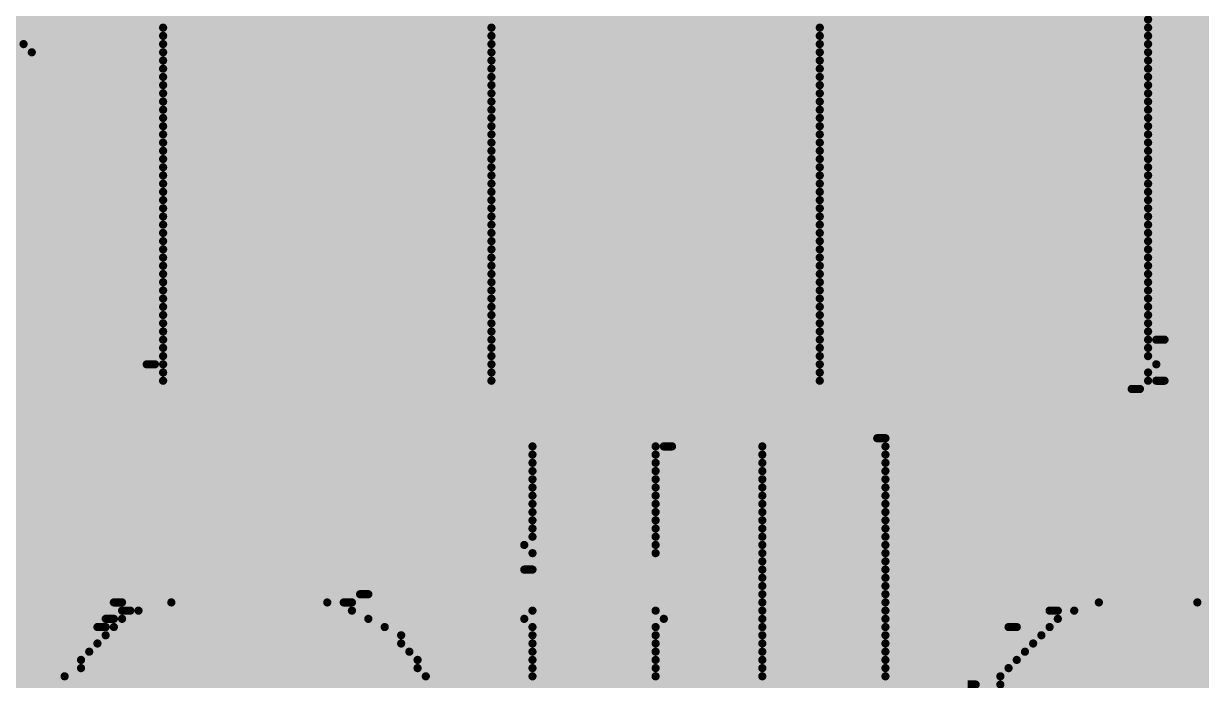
# Model space of a CAD drawing. Header units: inches. Extents: x 0 to 446, y -21 to 70.
# Drawn here: x 13.749 to 17.394, y 50.58 to 52.612 of the extents above; entities that cross this region are included whole.
import ezdxf

# ---------------------------------------------------------------- set-up
doc = ezdxf.new("R2010")
doc.units = ezdxf.units.IN
doc.layers.add('Bottom Overlay', color=54, linetype='Continuous')
doc.layers.add('Top Layer', color=1, linetype='Continuous')

msp = doc.modelspace()

# ---------------------------------------------------------------- hatches: boundary and pattern name
at = {"layer": 'Top Layer'}
msp.add_hatch(color=1, dxfattribs=at).paths.add_polyline_path([(11.8999, 10.6627), (20.7353, 10.6627), (20.7353, 56.4031), (11.8999, 56.4031)])

# ---------------------------------------------------------------- linework, layer by layer
at = {"layer": 'Bottom Overlay'}
for points in [[(14.1808, 52.6249, 0.0254, 0.0254, 0), (15.1968, 52.6249, 0.0254, 0.0254, 0)], [(16.2128, 52.6249, 0.0254, 0.0254, 0), (17.2288, 52.6249, 0.0254, 0.0254, 0)], [(14.1808, 52.5995, 0.0254, 0.0254, 0), (15.1968, 52.5995, 0.0254, 0.0254, 0)], [(16.2128, 52.5995, 0.0254, 0.0254, 0), (17.2288, 52.5995, 0.0254, 0.0254, 0)], [(12.7838, 52.5487, 0.0254, 0.0254, 0), (13.749, 52.5487, 0.0254, 0.0254, 0)], [(14.1808, 52.5741, 0.0254, 0.0254, 0), (15.1968, 52.5741, 0.0254, 0.0254, 0)], [(14.1808, 52.5487, 0.0254, 0.0254, 0), (15.1968, 52.5487, 0.0254, 0.0254, 0)], [(16.2128, 52.5741, 0.0254, 0.0254, 0), (17.2288, 52.5741, 0.0254, 0.0254, 0)], [(16.2128, 52.5487, 0.0254, 0.0254, 0), (17.2288, 52.5487, 0.0254, 0.0254, 0)], [(12.7838, 52.5233, 0.0254, 0.0254, 0), (13.7744, 52.5233, 0.0254, 0.0254, 0)], [(14.1808, 52.5233, 0.0254, 0.0254, 0), (15.1968, 52.5233, 0.0254, 0.0254, 0)], [(16.2128, 52.5233, 0.0254, 0.0254, 0), (17.2288, 52.5233, 0.0254, 0.0254, 0)], [(14.1808, 52.4979, 0.0254, 0.0254, 0), (15.1968, 52.4979, 0.0254, 0.0254, 0)], [(16.2128, 52.4979, 0.0254, 0.0254, 0), (17.2288, 52.4979, 0.0254, 0.0254, 0)], [(14.1808, 52.4725, 0.0254, 0.0254, 0), (15.1968, 52.4725, 0.0254, 0.0254, 0)], [(14.1808, 52.4471, 0.0254, 0.0254, 0), (15.1968, 52.4471, 0.0254, 0.0254, 0)], [(16.2128, 52.4725, 0.0254, 0.0254, 0), (17.2288, 52.4725, 0.0254, 0.0254, 0)], [(16.2128, 52.4471, 0.0254, 0.0254, 0), (17.2288, 52.4471, 0.0254, 0.0254, 0)], [(14.1808, 52.4217, 0.0254, 0.0254, 0), (15.1968, 52.4217, 0.0254, 0.0254, 0)], [(16.2128, 52.4217, 0.0254, 0.0254, 0), (17.2288, 52.4217, 0.0254, 0.0254, 0)], [(14.1808, 52.3963, 0.0254, 0.0254, 0), (15.1968, 52.3963, 0.0254, 0.0254, 0)], [(14.1808, 52.3709, 0.0254, 0.0254, 0), (15.1968, 52.3709, 0.0254, 0.0254, 0)], [(16.2128, 52.3963, 0.0254, 0.0254, 0), (17.2288, 52.3963, 0.0254, 0.0254, 0)], [(16.2128, 52.3709, 0.0254, 0.0254, 0), (17.2288, 52.3709, 0.0254, 0.0254, 0)], [(14.1808, 52.3455, 0.0254, 0.0254, 0), (15.1968, 52.3455, 0.0254, 0.0254, 0)], [(16.2128, 52.3455, 0.0254, 0.0254, 0), (17.2288, 52.3455, 0.0254, 0.0254, 0)], [(14.1808, 52.3201, 0.0254, 0.0254, 0), (15.1968, 52.3201, 0.0254, 0.0254, 0)], [(14.1808, 52.2947, 0.0254, 0.0254, 0), (15.1968, 52.2947, 0.0254, 0.0254, 0)], [(16.2128, 52.3201, 0.0254, 0.0254, 0), (17.2288, 52.3201, 0.0254, 0.0254, 0)], [(16.2128, 52.2947, 0.0254, 0.0254, 0), (17.2288, 52.2947, 0.0254, 0.0254, 0)], [(14.1808, 52.2693, 0.0254, 0.0254, 0), (15.1968, 52.2693, 0.0254, 0.0254, 0)], [(16.2128, 52.2693, 0.0254, 0.0254, 0), (17.2288, 52.2693, 0.0254, 0.0254, 0)], [(14.1808, 52.2439, 0.0254, 0.0254, 0), (15.1968, 52.2439, 0.0254, 0.0254, 0)], [(16.2128, 52.2439, 0.0254, 0.0254, 0), (17.2288, 52.2439, 0.0254, 0.0254, 0)], [(14.1808, 52.2185, 0.0254, 0.0254, 0), (15.1968, 52.2185, 0.0254, 0.0254, 0)], [(14.1808, 52.1931, 0.0254, 0.0254, 0), (15.1968, 52.1931, 0.0254, 0.0254, 0)], [(16.2128, 52.2185, 0.0254, 0.0254, 0), (17.2288, 52.2185, 0.0254, 0.0254, 0)], [(16.2128, 52.1931, 0.0254, 0.0254, 0), (17.2288, 52.1931, 0.0254, 0.0254, 0)], [(14.1808, 52.1677, 0.0254, 0.0254, 0), (15.1968, 52.1677, 0.0254, 0.0254, 0)], [(16.2128, 52.1677, 0.0254, 0.0254, 0), (17.2288, 52.1677, 0.0254, 0.0254, 0)], [(14.1808, 52.1423, 0.0254, 0.0254, 0), (15.1968, 52.1423, 0.0254, 0.0254, 0)], [(14.1808, 52.1169, 0.0254, 0.0254, 0), (15.1968, 52.1169, 0.0254, 0.0254, 0)], [(16.2128, 52.1423, 0.0254, 0.0254, 0), (17.2288, 52.1423, 0.0254, 0.0254, 0)], [(16.2128, 52.1169, 0.0254, 0.0254, 0), (17.2288, 52.1169, 0.0254, 0.0254, 0)], [(14.1808, 52.0915, 0.0254, 0.0254, 0), (15.1968, 52.0915, 0.0254, 0.0254, 0)], [(16.2128, 52.0915, 0.0254, 0.0254, 0), (17.2288, 52.0915, 0.0254, 0.0254, 0)], [(14.1808, 52.0661, 0.0254, 0.0254, 0), (15.1968, 52.0661, 0.0254, 0.0254, 0)], [(14.1808, 52.0407, 0.0254, 0.0254, 0), (15.1968, 52.0407, 0.0254, 0.0254, 0)], [(16.2128, 52.0661, 0.0254, 0.0254, 0), (17.2288, 52.0661, 0.0254, 0.0254, 0)], [(16.2128, 52.0407, 0.0254, 0.0254, 0), (17.2288, 52.0407, 0.0254, 0.0254, 0)], [(14.1808, 52.0153, 0.0254, 0.0254, 0), (15.1968, 52.0153, 0.0254, 0.0254, 0)], [(16.2128, 52.0153, 0.0254, 0.0254, 0), (17.2288, 52.0153, 0.0254, 0.0254, 0)], [(14.1808, 51.9899, 0.0254, 0.0254, 0), (15.1968, 51.9899, 0.0254, 0.0254, 0)], [(14.1808, 51.9645, 0.0254, 0.0254, 0), (15.1968, 51.9645, 0.0254, 0.0254, 0)], [(16.2128, 51.9899, 0.0254, 0.0254, 0), (17.2288, 51.9899, 0.0254, 0.0254, 0)], [(16.2128, 51.9645, 0.0254, 0.0254, 0), (17.2288, 51.9645, 0.0254, 0.0254, 0)], [(14.1808, 51.9391, 0.0254, 0.0254, 0), (15.1968, 51.9391, 0.0254, 0.0254, 0)], [(16.2128, 51.9391, 0.0254, 0.0254, 0), (17.2288, 51.9391, 0.0254, 0.0254, 0)], [(14.1808, 51.9137, 0.0254, 0.0254, 0), (15.1968, 51.9137, 0.0254, 0.0254, 0)], [(16.2128, 51.9137, 0.0254, 0.0254, 0), (17.2288, 51.9137, 0.0254, 0.0254, 0)], [(14.1808, 51.8883, 0.0254, 0.0254, 0), (15.1968, 51.8883, 0.0254, 0.0254, 0)], [(14.1808, 51.8629, 0.0254, 0.0254, 0), (15.1968, 51.8629, 0.0254, 0.0254, 0)], [(16.2128, 51.8883, 0.0254, 0.0254, 0), (17.2288, 51.8883, 0.0254, 0.0254, 0)], [(16.2128, 51.8629, 0.0254, 0.0254, 0), (17.2288, 51.8629, 0.0254, 0.0254, 0)], [(14.1808, 51.8375, 0.0254, 0.0254, 0), (15.1968, 51.8375, 0.0254, 0.0254, 0)], [(16.2128, 51.8375, 0.0254, 0.0254, 0), (17.2288, 51.8375, 0.0254, 0.0254, 0)], [(14.1808, 51.8121, 0.0254, 0.0254, 0), (15.1968, 51.8121, 0.0254, 0.0254, 0)], [(14.1808, 51.7867, 0.0254, 0.0254, 0), (15.1968, 51.7867, 0.0254, 0.0254, 0)], [(16.2128, 51.8121, 0.0254, 0.0254, 0), (17.2288, 51.8121, 0.0254, 0.0254, 0)], [(16.2128, 51.7867, 0.0254, 0.0254, 0), (17.2288, 51.7867, 0.0254, 0.0254, 0)], [(14.1808, 51.7613, 0.0254, 0.0254, 0), (15.1968, 51.7613, 0.0254, 0.0254, 0)], [(16.2128, 51.7613, 0.0254, 0.0254, 0), (17.2288, 51.7613, 0.0254, 0.0254, 0)], [(14.1808, 51.7359, 0.0254, 0.0254, 0), (15.1968, 51.7359, 0.0254, 0.0254, 0)], [(14.1808, 51.7105, 0.0254, 0.0254, 0), (15.1968, 51.7105, 0.0254, 0.0254, 0)], [(16.2128, 51.7359, 0.0254, 0.0254, 0), (17.2288, 51.7359, 0.0254, 0.0254, 0)], [(16.2128, 51.7105, 0.0254, 0.0254, 0), (17.2288, 51.7105, 0.0254, 0.0254, 0)], [(14.1808, 51.6851, 0.0254, 0.0254, 0), (15.1968, 51.6851, 0.0254, 0.0254, 0)], [(16.2128, 51.6851, 0.0254, 0.0254, 0), (17.2288, 51.6851, 0.0254, 0.0254, 0)], [(14.1808, 51.6597, 0.0254, 0.0254, 0), (15.1968, 51.6597, 0.0254, 0.0254, 0)], [(16.2128, 51.6597, 0.0254, 0.0254, 0), (17.2288, 51.6597, 0.0254, 0.0254, 0)], [(14.1808, 51.6343, 0.0254, 0.0254, 0), (15.1968, 51.6343, 0.0254, 0.0254, 0)], [(14.1808, 51.6089, 0.0254, 0.0254, 0), (15.1968, 51.6089, 0.0254, 0.0254, 0)], [(16.2128, 51.6343, 0.0254, 0.0254, 0), (17.2288, 51.6343, 0.0254, 0.0254, 0)], [(16.2128, 51.6089, 0.0254, 0.0254, 0), (17.2288, 51.6089, 0.0254, 0.0254, 0)], [(17.2542, 51.6343, 0.0254, 0.0254, 0), (17.2796, 51.6343, 0.0254, 0.0254, 0)], [(14.1808, 51.5835, 0.0254, 0.0254, 0), (15.1968, 51.5835, 0.0254, 0.0254, 0)], [(16.2128, 51.5835, 0.0254, 0.0254, 0), (17.2288, 51.5835, 0.0254, 0.0254, 0)], [(14.13, 51.5581, 0.0254, 0.0254, 0), (14.1554, 51.5581, 0.0254, 0.0254, 0)], [(14.1808, 51.5581, 0.0254, 0.0254, 0), (15.1968, 51.5581, 0.0254, 0.0254, 0)], [(14.1808, 51.5327, 0.0254, 0.0254, 0), (15.1968, 51.5327, 0.0254, 0.0254, 0)], [(16.2128, 51.5581, 0.0254, 0.0254, 0), (17.2542, 51.5581, 0.0254, 0.0254, 0)], [(16.2128, 51.5327, 0.0254, 0.0254, 0), (17.2288, 51.5327, 0.0254, 0.0254, 0)], [(14.1808, 51.5073, 0.0254, 0.0254, 0), (15.1968, 51.5073, 0.0254, 0.0254, 0)], [(16.2128, 51.5073, 0.0254, 0.0254, 0), (17.2288, 51.5073, 0.0254, 0.0254, 0)], [(17.2542, 51.5073, 0.0254, 0.0254, 0), (17.2796, 51.5073, 0.0254, 0.0254, 0)], [(17.178, 51.4819, 0.0254, 0.0254, 0), (17.2034, 51.4819, 0.0254, 0.0254, 0)], [(16.3906, 51.3295, 0.0254, 0.0254, 0), (16.416, 51.3295, 0.0254, 0.0254, 0)], [(15.3238, 51.3041, 0.0254, 0.0254, 0), (15.7048, 51.3041, 0.0254, 0.0254, 0)], [(15.3238, 51.2787, 0.0254, 0.0254, 0), (15.7048, 51.2787, 0.0254, 0.0254, 0)], [(15.7302, 51.3041, 0.0254, 0.0254, 0), (15.7556, 51.3041, 0.0254, 0.0254, 0)], [(16.035, 51.3041, 0.0254, 0.0254, 0), (16.416, 51.3041, 0.0254, 0.0254, 0)], [(16.035, 51.2787, 0.0254, 0.0254, 0), (16.416, 51.2787, 0.0254, 0.0254, 0)], [(15.3238, 51.2533, 0.0254, 0.0254, 0), (15.7048, 51.2533, 0.0254, 0.0254, 0)], [(16.035, 51.2533, 0.0254, 0.0254, 0), (16.416, 51.2533, 0.0254, 0.0254, 0)], [(15.3238, 51.2279, 0.0254, 0.0254, 0), (15.7048, 51.2279, 0.0254, 0.0254, 0)], [(15.3238, 51.2025, 0.0254, 0.0254, 0), (15.7048, 51.2025, 0.0254, 0.0254, 0)], [(16.035, 51.2279, 0.0254, 0.0254, 0), (16.416, 51.2279, 0.0254, 0.0254, 0)], [(16.035, 51.2025, 0.0254, 0.0254, 0), (16.416, 51.2025, 0.0254, 0.0254, 0)], [(15.3238, 51.1771, 0.0254, 0.0254, 0), (15.7048, 51.1771, 0.0254, 0.0254, 0)], [(16.035, 51.1771, 0.0254, 0.0254, 0), (16.416, 51.1771, 0.0254, 0.0254, 0)], [(15.3238, 51.1517, 0.0254, 0.0254, 0), (15.7048, 51.1517, 0.0254, 0.0254, 0)], [(15.3238, 51.1263, 0.0254, 0.0254, 0), (15.7048, 51.1263, 0.0254, 0.0254, 0)], [(16.035, 51.1517, 0.0254, 0.0254, 0), (16.416, 51.1517, 0.0254, 0.0254, 0)], [(16.035, 51.1263, 0.0254, 0.0254, 0), (16.416, 51.1263, 0.0254, 0.0254, 0)], [(15.3238, 51.1009, 0.0254, 0.0254, 0), (15.7048, 51.1009, 0.0254, 0.0254, 0)], [(16.035, 51.1009, 0.0254, 0.0254, 0), (16.416, 51.1009, 0.0254, 0.0254, 0)], [(15.3238, 51.0755, 0.0254, 0.0254, 0), (15.7048, 51.0755, 0.0254, 0.0254, 0)], [(16.035, 51.0755, 0.0254, 0.0254, 0), (16.416, 51.0755, 0.0254, 0.0254, 0)], [(15.3238, 51.0501, 0.0254, 0.0254, 0), (15.7048, 51.0501, 0.0254, 0.0254, 0)], [(15.3238, 51.0247, 0.0254, 0.0254, 0), (15.7048, 51.0247, 0.0254, 0.0254, 0)], [(16.035, 51.0501, 0.0254, 0.0254, 0), (16.416, 51.0501, 0.0254, 0.0254, 0)], [(16.035, 51.0247, 0.0254, 0.0254, 0), (16.416, 51.0247, 0.0254, 0.0254, 0)], [(15.2984, 50.9993, 0.0254, 0.0254, 0), (15.7048, 50.9993, 0.0254, 0.0254, 0)], [(16.035, 50.9993, 0.0254, 0.0254, 0), (16.416, 50.9993, 0.0254, 0.0254, 0)], [(15.3238, 50.9739, 0.0254, 0.0254, 0), (15.7048, 50.9739, 0.0254, 0.0254, 0)], [(16.035, 50.9739, 0.0254, 0.0254, 0), (16.416, 50.9739, 0.0254, 0.0254, 0)], [(16.035, 50.9485, 0.0254, 0.0254, 0), (16.416, 50.9485, 0.0254, 0.0254, 0)], [(15.2984, 50.9231, 0.0254, 0.0254, 0), (15.3238, 50.9231, 0.0254, 0.0254, 0)], [(16.035, 50.9231, 0.0254, 0.0254, 0), (16.416, 50.9231, 0.0254, 0.0254, 0)], [(16.035, 50.8977, 0.0254, 0.0254, 0), (16.416, 50.8977, 0.0254, 0.0254, 0)], [(16.035, 50.8723, 0.0254, 0.0254, 0), (16.416, 50.8723, 0.0254, 0.0254, 0)], [(14.7904, 50.8469, 0.0254, 0.0254, 0), (14.8158, 50.8469, 0.0254, 0.0254, 0)], [(16.035, 50.8469, 0.0254, 0.0254, 0), (16.416, 50.8469, 0.0254, 0.0254, 0)], [(14.0284, 50.8215, 0.0254, 0.0254, 0), (14.0538, 50.8215, 0.0254, 0.0254, 0)], [(14.2062, 50.8215, 0.0254, 0.0254, 0), (14.6888, 50.8215, 0.0254, 0.0254, 0)], [(14.7396, 50.8215, 0.0254, 0.0254, 0), (14.765, 50.8215, 0.0254, 0.0254, 0)], [(16.035, 50.8215, 0.0254, 0.0254, 0), (16.416, 50.8215, 0.0254, 0.0254, 0)], [(17.0764, 50.8215, 0.0254, 0.0254, 0), (17.3812, 50.8215, 0.0254, 0.0254, 0)], [(14.003, 50.7707, 0.0254, 0.0254, 0), (14.0284, 50.7707, 0.0254, 0.0254, 0)], [(14.0538, 50.7961, 0.0254, 0.0254, 0), (14.0792, 50.7961, 0.0254, 0.0254, 0)], [(14.0538, 50.7707, 0.0254, 0.0254, 0), (14.8158, 50.7707, 0.0254, 0.0254, 0)], [(14.1046, 50.7961, 0.0254, 0.0254, 0), (14.765, 50.7961, 0.0254, 0.0254, 0)], [(15.2984, 50.7707, 0.0254, 0.0254, 0), (15.7302, 50.7707, 0.0254, 0.0254, 0)], [(15.3238, 50.7961, 0.0254, 0.0254, 0), (15.7048, 50.7961, 0.0254, 0.0254, 0)], [(16.035, 50.7961, 0.0254, 0.0254, 0), (16.416, 50.7961, 0.0254, 0.0254, 0)], [(16.035, 50.7707, 0.0254, 0.0254, 0), (16.416, 50.7707, 0.0254, 0.0254, 0)], [(16.924, 50.7961, 0.0254, 0.0254, 0), (16.9494, 50.7961, 0.0254, 0.0254, 0)], [(16.9494, 50.7707, 0.0254, 0.0254, 0), (17.5082, 50.7707, 0.0254, 0.0254, 0)], [(17.0002, 50.7961, 0.0254, 0.0254, 0), (17.4574, 50.7961, 0.0254, 0.0254, 0)], [(13.9776, 50.7453, 0.0254, 0.0254, 0), (14.003, 50.7453, 0.0254, 0.0254, 0)], [(14.0284, 50.7453, 0.0254, 0.0254, 0), (14.8666, 50.7453, 0.0254, 0.0254, 0)], [(15.3238, 50.7453, 0.0254, 0.0254, 0), (15.7048, 50.7453, 0.0254, 0.0254, 0)], [(16.035, 50.7453, 0.0254, 0.0254, 0), (16.416, 50.7453, 0.0254, 0.0254, 0)], [(16.797, 50.7453, 0.0254, 0.0254, 0), (16.8224, 50.7453, 0.0254, 0.0254, 0)], [(16.924, 50.7453, 0.0254, 0.0254, 0), (17.5336, 50.7453, 0.0254, 0.0254, 0)], [(13.9776, 50.6945, 0.0254, 0.0254, 0), (14.9174, 50.6945, 0.0254, 0.0254, 0)], [(14.003, 50.7199, 0.0254, 0.0254, 0), (14.9174, 50.7199, 0.0254, 0.0254, 0)], [(15.3238, 50.7199, 0.0254, 0.0254, 0), (15.7048, 50.7199, 0.0254, 0.0254, 0)], [(15.3238, 50.6945, 0.0254, 0.0254, 0), (15.7048, 50.6945, 0.0254, 0.0254, 0)], [(16.035, 50.7199, 0.0254, 0.0254, 0), (16.416, 50.7199, 0.0254, 0.0254, 0)], [(16.035, 50.6945, 0.0254, 0.0254, 0), (16.416, 50.6945, 0.0254, 0.0254, 0)], [(16.8732, 50.6945, 0.0254, 0.0254, 0), (17.6098, 50.6945, 0.0254, 0.0254, 0)], [(16.8986, 50.7199, 0.0254, 0.0254, 0), (17.559, 50.7199, 0.0254, 0.0254, 0)], [(13.9522, 50.6691, 0.0254, 0.0254, 0), (14.9428, 50.6691, 0.0254, 0.0254, 0)], [(15.3238, 50.6691, 0.0254, 0.0254, 0), (15.7048, 50.6691, 0.0254, 0.0254, 0)], [(16.035, 50.6691, 0.0254, 0.0254, 0), (16.416, 50.6691, 0.0254, 0.0254, 0)], [(16.8478, 50.6691, 0.0254, 0.0254, 0), (17.9908, 50.6691, 0.0254, 0.0254, 0)], [(13.9268, 50.6437, 0.0254, 0.0254, 0), (14.9682, 50.6437, 0.0254, 0.0254, 0)], [(13.9268, 50.6183, 0.0254, 0.0254, 0), (14.9682, 50.6183, 0.0254, 0.0254, 0)], [(15.3238, 50.6437, 0.0254, 0.0254, 0), (15.7048, 50.6437, 0.0254, 0.0254, 0)], [(15.3238, 50.6183, 0.0254, 0.0254, 0), (15.7048, 50.6183, 0.0254, 0.0254, 0)], [(16.035, 50.6437, 0.0254, 0.0254, 0), (16.416, 50.6437, 0.0254, 0.0254, 0)], [(16.035, 50.6183, 0.0254, 0.0254, 0), (16.416, 50.6183, 0.0254, 0.0254, 0)], [(16.797, 50.6183, 0.0254, 0.0254, 0), (17.9908, 50.6183, 0.0254, 0.0254, 0)], [(16.8224, 50.6437, 0.0254, 0.0254, 0), (17.9908, 50.6437, 0.0254, 0.0254, 0)], [(13.876, 50.5929, 0.0254, 0.0254, 0), (14.9936, 50.5929, 0.0254, 0.0254, 0)], [(15.3238, 50.5929, 0.0254, 0.0254, 0), (15.7048, 50.5929, 0.0254, 0.0254, 0)], [(16.035, 50.5929, 0.0254, 0.0254, 0), (16.416, 50.5929, 0.0254, 0.0254, 0)], [(16.7716, 50.5929, 0.0254, 0.0254, 0), (17.9908, 50.5929, 0.0254, 0.0254, 0)], [(13.876, 50.5675, 0.0254, 0.0254, 0), (15.019, 50.5675, 0.0254, 0.0254, 0)], [(15.3238, 50.5675, 0.0254, 0.0254, 0), (15.7048, 50.5675, 0.0254, 0.0254, 0)], [(16.035, 50.5675, 0.0254, 0.0254, 0), (16.416, 50.5675, 0.0254, 0.0254, 0)], [(16.67, 50.5675, 0.0254, 0.0254, 0), (16.6954, 50.5675, 0.0254, 0.0254, 0)], [(16.7716, 50.5675, 0.0254, 0.0254, 0), (17.9908, 50.5675, 0.0254, 0.0254, 0)]]:
    msp.add_lwpolyline(points, format="xyseb", dxfattribs=at)
for points in [[(17.2225, 52.6249, 0.0127, 0.0127, 1), (17.2352, 52.6249, 0.0127, 0.0127, 1)], [(14.1745, 52.5995, 0.0127, 0.0127, 1), (14.1872, 52.5995, 0.0127, 0.0127, 1)], [(15.1905, 52.5995, 0.0127, 0.0127, 1), (15.2032, 52.5995, 0.0127, 0.0127, 1)], [(16.2065, 52.5995, 0.0127, 0.0127, 1), (16.2192, 52.5995, 0.0127, 0.0127, 1)], [(17.2225, 52.5995, 0.0127, 0.0127, 1), (17.2352, 52.5995, 0.0127, 0.0127, 1)], [(13.7427, 52.5487, 0.0127, 0.0127, 1), (13.7554, 52.5487, 0.0127, 0.0127, 1)], [(14.1745, 52.5741, 0.0127, 0.0127, 1), (14.1872, 52.5741, 0.0127, 0.0127, 1)], [(14.1745, 52.5487, 0.0127, 0.0127, 1), (14.1872, 52.5487, 0.0127, 0.0127, 1)], [(15.1905, 52.5741, 0.0127, 0.0127, 1), (15.2032, 52.5741, 0.0127, 0.0127, 1)], [(15.1905, 52.5487, 0.0127, 0.0127, 1), (15.2032, 52.5487, 0.0127, 0.0127, 1)], [(16.2065, 52.5741, 0.0127, 0.0127, 1), (16.2192, 52.5741, 0.0127, 0.0127, 1)], [(16.2065, 52.5487, 0.0127, 0.0127, 1), (16.2192, 52.5487, 0.0127, 0.0127, 1)], [(17.2225, 52.5741, 0.0127, 0.0127, 1), (17.2352, 52.5741, 0.0127, 0.0127, 1)], [(17.2225, 52.5487, 0.0127, 0.0127, 1), (17.2352, 52.5487, 0.0127, 0.0127, 1)], [(13.7681, 52.5233, 0.0127, 0.0127, 1), (13.7808, 52.5233, 0.0127, 0.0127, 1)], [(14.1745, 52.5233, 0.0127, 0.0127, 1), (14.1872, 52.5233, 0.0127, 0.0127, 1)], [(15.1905, 52.5233, 0.0127, 0.0127, 1), (15.2032, 52.5233, 0.0127, 0.0127, 1)], [(16.2065, 52.5233, 0.0127, 0.0127, 1), (16.2192, 52.5233, 0.0127, 0.0127, 1)], [(17.2225, 52.5233, 0.0127, 0.0127, 1), (17.2352, 52.5233, 0.0127, 0.0127, 1)], [(14.1745, 52.4979, 0.0127, 0.0127, 1), (14.1872, 52.4979, 0.0127, 0.0127, 1)], [(15.1905, 52.4979, 0.0127, 0.0127, 1), (15.2032, 52.4979, 0.0127, 0.0127, 1)], [(16.2065, 52.4979, 0.0127, 0.0127, 1), (16.2192, 52.4979, 0.0127, 0.0127, 1)], [(17.2225, 52.4979, 0.0127, 0.0127, 1), (17.2352, 52.4979, 0.0127, 0.0127, 1)], [(14.1745, 52.4725, 0.0127, 0.0127, 1), (14.1872, 52.4725, 0.0127, 0.0127, 1)], [(14.1745, 52.4471, 0.0127, 0.0127, 1), (14.1872, 52.4471, 0.0127, 0.0127, 1)], [(15.1905, 52.4725, 0.0127, 0.0127, 1), (15.2032, 52.4725, 0.0127, 0.0127, 1)], [(15.1905, 52.4471, 0.0127, 0.0127, 1), (15.2032, 52.4471, 0.0127, 0.0127, 1)], [(16.2065, 52.4725, 0.0127, 0.0127, 1), (16.2192, 52.4725, 0.0127, 0.0127, 1)], [(16.2065, 52.4471, 0.0127, 0.0127, 1), (16.2192, 52.4471, 0.0127, 0.0127, 1)], [(17.2225, 52.4725, 0.0127, 0.0127, 1), (17.2352, 52.4725, 0.0127, 0.0127, 1)], [(17.2225, 52.4471, 0.0127, 0.0127, 1), (17.2352, 52.4471, 0.0127, 0.0127, 1)], [(14.1745, 52.4217, 0.0127, 0.0127, 1), (14.1872, 52.4217, 0.0127, 0.0127, 1)], [(15.1905, 52.4217, 0.0127, 0.0127, 1), (15.2032, 52.4217, 0.0127, 0.0127, 1)], [(16.2065, 52.4217, 0.0127, 0.0127, 1), (16.2192, 52.4217, 0.0127, 0.0127, 1)], [(17.2225, 52.4217, 0.0127, 0.0127, 1), (17.2352, 52.4217, 0.0127, 0.0127, 1)], [(14.1745, 52.3963, 0.0127, 0.0127, 1), (14.1872, 52.3963, 0.0127, 0.0127, 1)], [(14.1745, 52.3709, 0.0127, 0.0127, 1), (14.1872, 52.3709, 0.0127, 0.0127, 1)], [(15.1905, 52.3963, 0.0127, 0.0127, 1), (15.2032, 52.3963, 0.0127, 0.0127, 1)], [(15.1905, 52.3709, 0.0127, 0.0127, 1), (15.2032, 52.3709, 0.0127, 0.0127, 1)], [(16.2065, 52.3963, 0.0127, 0.0127, 1), (16.2192, 52.3963, 0.0127, 0.0127, 1)], [(16.2065, 52.3709, 0.0127, 0.0127, 1), (16.2192, 52.3709, 0.0127, 0.0127, 1)], [(17.2225, 52.3963, 0.0127, 0.0127, 1), (17.2352, 52.3963, 0.0127, 0.0127, 1)], [(17.2225, 52.3709, 0.0127, 0.0127, 1), (17.2352, 52.3709, 0.0127, 0.0127, 1)], [(14.1745, 52.3455, 0.0127, 0.0127, 1), (14.1872, 52.3455, 0.0127, 0.0127, 1)], [(15.1905, 52.3455, 0.0127, 0.0127, 1), (15.2032, 52.3455, 0.0127, 0.0127, 1)], [(16.2065, 52.3455, 0.0127, 0.0127, 1), (16.2192, 52.3455, 0.0127, 0.0127, 1)], [(17.2225, 52.3455, 0.0127, 0.0127, 1), (17.2352, 52.3455, 0.0127, 0.0127, 1)], [(14.1745, 52.3201, 0.0127, 0.0127, 1), (14.1872, 52.3201, 0.0127, 0.0127, 1)], [(14.1745, 52.2947, 0.0127, 0.0127, 1), (14.1872, 52.2947, 0.0127, 0.0127, 1)], [(15.1905, 52.3201, 0.0127, 0.0127, 1), (15.2032, 52.3201, 0.0127, 0.0127, 1)], [(15.1905, 52.2947, 0.0127, 0.0127, 1), (15.2032, 52.2947, 0.0127, 0.0127, 1)], [(16.2065, 52.3201, 0.0127, 0.0127, 1), (16.2192, 52.3201, 0.0127, 0.0127, 1)], [(16.2065, 52.2947, 0.0127, 0.0127, 1), (16.2192, 52.2947, 0.0127, 0.0127, 1)], [(17.2225, 52.3201, 0.0127, 0.0127, 1), (17.2352, 52.3201, 0.0127, 0.0127, 1)], [(17.2225, 52.2947, 0.0127, 0.0127, 1), (17.2352, 52.2947, 0.0127, 0.0127, 1)], [(14.1745, 52.2693, 0.0127, 0.0127, 1), (14.1872, 52.2693, 0.0127, 0.0127, 1)], [(15.1905, 52.2693, 0.0127, 0.0127, 1), (15.2032, 52.2693, 0.0127, 0.0127, 1)], [(16.2065, 52.2693, 0.0127, 0.0127, 1), (16.2192, 52.2693, 0.0127, 0.0127, 1)], [(17.2225, 52.2693, 0.0127, 0.0127, 1), (17.2352, 52.2693, 0.0127, 0.0127, 1)], [(14.1745, 52.2439, 0.0127, 0.0127, 1), (14.1872, 52.2439, 0.0127, 0.0127, 1)], [(15.1905, 52.2439, 0.0127, 0.0127, 1), (15.2032, 52.2439, 0.0127, 0.0127, 1)], [(16.2065, 52.2439, 0.0127, 0.0127, 1), (16.2192, 52.2439, 0.0127, 0.0127, 1)], [(17.2225, 52.2439, 0.0127, 0.0127, 1), (17.2352, 52.2439, 0.0127, 0.0127, 1)], [(14.1745, 52.2185, 0.0127, 0.0127, 1), (14.1872, 52.2185, 0.0127, 0.0127, 1)], [(14.1745, 52.1931, 0.0127, 0.0127, 1), (14.1872, 52.1931, 0.0127, 0.0127, 1)], [(15.1905, 52.2185, 0.0127, 0.0127, 1), (15.2032, 52.2185, 0.0127, 0.0127, 1)], [(15.1905, 52.1931, 0.0127, 0.0127, 1), (15.2032, 52.1931, 0.0127, 0.0127, 1)], [(16.2065, 52.2185, 0.0127, 0.0127, 1), (16.2192, 52.2185, 0.0127, 0.0127, 1)], [(16.2065, 52.1931, 0.0127, 0.0127, 1), (16.2192, 52.1931, 0.0127, 0.0127, 1)], [(17.2225, 52.2185, 0.0127, 0.0127, 1), (17.2352, 52.2185, 0.0127, 0.0127, 1)], [(17.2225, 52.1931, 0.0127, 0.0127, 1), (17.2352, 52.1931, 0.0127, 0.0127, 1)], [(14.1745, 52.1677, 0.0127, 0.0127, 1), (14.1872, 52.1677, 0.0127, 0.0127, 1)], [(15.1905, 52.1677, 0.0127, 0.0127, 1), (15.2032, 52.1677, 0.0127, 0.0127, 1)], [(16.2065, 52.1677, 0.0127, 0.0127, 1), (16.2192, 52.1677, 0.0127, 0.0127, 1)], [(17.2225, 52.1677, 0.0127, 0.0127, 1), (17.2352, 52.1677, 0.0127, 0.0127, 1)], [(14.1745, 52.1423, 0.0127, 0.0127, 1), (14.1872, 52.1423, 0.0127, 0.0127, 1)], [(14.1745, 52.1169, 0.0127, 0.0127, 1), (14.1872, 52.1169, 0.0127, 0.0127, 1)], [(15.1905, 52.1423, 0.0127, 0.0127, 1), (15.2032, 52.1423, 0.0127, 0.0127, 1)], [(15.1905, 52.1169, 0.0127, 0.0127, 1), (15.2032, 52.1169, 0.0127, 0.0127, 1)], [(16.2065, 52.1423, 0.0127, 0.0127, 1), (16.2192, 52.1423, 0.0127, 0.0127, 1)], [(16.2065, 52.1169, 0.0127, 0.0127, 1), (16.2192, 52.1169, 0.0127, 0.0127, 1)], [(17.2225, 52.1423, 0.0127, 0.0127, 1), (17.2352, 52.1423, 0.0127, 0.0127, 1)], [(17.2225, 52.1169, 0.0127, 0.0127, 1), (17.2352, 52.1169, 0.0127, 0.0127, 1)], [(14.1745, 52.0915, 0.0127, 0.0127, 1), (14.1872, 52.0915, 0.0127, 0.0127, 1)], [(15.1905, 52.0915, 0.0127, 0.0127, 1), (15.2032, 52.0915, 0.0127, 0.0127, 1)], [(16.2065, 52.0915, 0.0127, 0.0127, 1), (16.2192, 52.0915, 0.0127, 0.0127, 1)], [(17.2225, 52.0915, 0.0127, 0.0127, 1), (17.2352, 52.0915, 0.0127, 0.0127, 1)], [(14.1745, 52.0661, 0.0127, 0.0127, 1), (14.1872, 52.0661, 0.0127, 0.0127, 1)], [(14.1745, 52.0407, 0.0127, 0.0127, 1), (14.1872, 52.0407, 0.0127, 0.0127, 1)], [(15.1905, 52.0661, 0.0127, 0.0127, 1), (15.2032, 52.0661, 0.0127, 0.0127, 1)], [(15.1905, 52.0407, 0.0127, 0.0127, 1), (15.2032, 52.0407, 0.0127, 0.0127, 1)], [(16.2065, 52.0661, 0.0127, 0.0127, 1), (16.2192, 52.0661, 0.0127, 0.0127, 1)], [(16.2065, 52.0407, 0.0127, 0.0127, 1), (16.2192, 52.0407, 0.0127, 0.0127, 1)], [(17.2225, 52.0661, 0.0127, 0.0127, 1), (17.2352, 52.0661, 0.0127, 0.0127, 1)], [(17.2225, 52.0407, 0.0127, 0.0127, 1), (17.2352, 52.0407, 0.0127, 0.0127, 1)], [(14.1745, 52.0153, 0.0127, 0.0127, 1), (14.1872, 52.0153, 0.0127, 0.0127, 1)], [(15.1905, 52.0153, 0.0127, 0.0127, 1), (15.2032, 52.0153, 0.0127, 0.0127, 1)], [(16.2065, 52.0153, 0.0127, 0.0127, 1), (16.2192, 52.0153, 0.0127, 0.0127, 1)], [(17.2225, 52.0153, 0.0127, 0.0127, 1), (17.2352, 52.0153, 0.0127, 0.0127, 1)], [(14.1745, 51.9899, 0.0127, 0.0127, 1), (14.1872, 51.9899, 0.0127, 0.0127, 1)], [(14.1745, 51.9645, 0.0127, 0.0127, 1), (14.1872, 51.9645, 0.0127, 0.0127, 1)], [(15.1905, 51.9899, 0.0127, 0.0127, 1), (15.2032, 51.9899, 0.0127, 0.0127, 1)], [(15.1905, 51.9645, 0.0127, 0.0127, 1), (15.2032, 51.9645, 0.0127, 0.0127, 1)], [(16.2065, 51.9899, 0.0127, 0.0127, 1), (16.2192, 51.9899, 0.0127, 0.0127, 1)], [(16.2065, 51.9645, 0.0127, 0.0127, 1), (16.2192, 51.9645, 0.0127, 0.0127, 1)], [(17.2225, 51.9899, 0.0127, 0.0127, 1), (17.2352, 51.9899, 0.0127, 0.0127, 1)], [(17.2225, 51.9645, 0.0127, 0.0127, 1), (17.2352, 51.9645, 0.0127, 0.0127, 1)], [(14.1745, 51.9391, 0.0127, 0.0127, 1), (14.1872, 51.9391, 0.0127, 0.0127, 1)], [(15.1905, 51.9391, 0.0127, 0.0127, 1), (15.2032, 51.9391, 0.0127, 0.0127, 1)], [(16.2065, 51.9391, 0.0127, 0.0127, 1), (16.2192, 51.9391, 0.0127, 0.0127, 1)], [(17.2225, 51.9391, 0.0127, 0.0127, 1), (17.2352, 51.9391, 0.0127, 0.0127, 1)], [(14.1745, 51.9137, 0.0127, 0.0127, 1), (14.1872, 51.9137, 0.0127, 0.0127, 1)], [(15.1905, 51.9137, 0.0127, 0.0127, 1), (15.2032, 51.9137, 0.0127, 0.0127, 1)], [(16.2065, 51.9137, 0.0127, 0.0127, 1), (16.2192, 51.9137, 0.0127, 0.0127, 1)], [(17.2225, 51.9137, 0.0127, 0.0127, 1), (17.2352, 51.9137, 0.0127, 0.0127, 1)], [(14.1745, 51.8883, 0.0127, 0.0127, 1), (14.1872, 51.8883, 0.0127, 0.0127, 1)], [(14.1745, 51.8629, 0.0127, 0.0127, 1), (14.1872, 51.8629, 0.0127, 0.0127, 1)], [(15.1905, 51.8883, 0.0127, 0.0127, 1), (15.2032, 51.8883, 0.0127, 0.0127, 1)], [(15.1905, 51.8629, 0.0127, 0.0127, 1), (15.2032, 51.8629, 0.0127, 0.0127, 1)], [(16.2065, 51.8883, 0.0127, 0.0127, 1), (16.2192, 51.8883, 0.0127, 0.0127, 1)], [(16.2065, 51.8629, 0.0127, 0.0127, 1), (16.2192, 51.8629, 0.0127, 0.0127, 1)], [(17.2225, 51.8883, 0.0127, 0.0127, 1), (17.2352, 51.8883, 0.0127, 0.0127, 1)], [(17.2225, 51.8629, 0.0127, 0.0127, 1), (17.2352, 51.8629, 0.0127, 0.0127, 1)], [(14.1745, 51.8375, 0.0127, 0.0127, 1), (14.1872, 51.8375, 0.0127, 0.0127, 1)], [(15.1905, 51.8375, 0.0127, 0.0127, 1), (15.2032, 51.8375, 0.0127, 0.0127, 1)], [(16.2065, 51.8375, 0.0127, 0.0127, 1), (16.2192, 51.8375, 0.0127, 0.0127, 1)], [(17.2225, 51.8375, 0.0127, 0.0127, 1), (17.2352, 51.8375, 0.0127, 0.0127, 1)], [(14.1745, 51.8121, 0.0127, 0.0127, 1), (14.1872, 51.8121, 0.0127, 0.0127, 1)], [(14.1745, 51.7867, 0.0127, 0.0127, 1), (14.1872, 51.7867, 0.0127, 0.0127, 1)], [(15.1905, 51.8121, 0.0127, 0.0127, 1), (15.2032, 51.8121, 0.0127, 0.0127, 1)], [(15.1905, 51.7867, 0.0127, 0.0127, 1), (15.2032, 51.7867, 0.0127, 0.0127, 1)], [(16.2065, 51.8121, 0.0127, 0.0127, 1), (16.2192, 51.8121, 0.0127, 0.0127, 1)], [(16.2065, 51.7867, 0.0127, 0.0127, 1), (16.2192, 51.7867, 0.0127, 0.0127, 1)], [(17.2225, 51.8121, 0.0127, 0.0127, 1), (17.2352, 51.8121, 0.0127, 0.0127, 1)], [(17.2225, 51.7867, 0.0127, 0.0127, 1), (17.2352, 51.7867, 0.0127, 0.0127, 1)], [(14.1745, 51.7613, 0.0127, 0.0127, 1), (14.1872, 51.7613, 0.0127, 0.0127, 1)], [(15.1905, 51.7613, 0.0127, 0.0127, 1), (15.2032, 51.7613, 0.0127, 0.0127, 1)], [(16.2065, 51.7613, 0.0127, 0.0127, 1), (16.2192, 51.7613, 0.0127, 0.0127, 1)], [(17.2225, 51.7613, 0.0127, 0.0127, 1), (17.2352, 51.7613, 0.0127, 0.0127, 1)], [(14.1745, 51.7359, 0.0127, 0.0127, 1), (14.1872, 51.7359, 0.0127, 0.0127, 1)], [(14.1745, 51.7105, 0.0127, 0.0127, 1), (14.1872, 51.7105, 0.0127, 0.0127, 1)], [(15.1905, 51.7359, 0.0127, 0.0127, 1), (15.2032, 51.7359, 0.0127, 0.0127, 1)], [(15.1905, 51.7105, 0.0127, 0.0127, 1), (15.2032, 51.7105, 0.0127, 0.0127, 1)], [(16.2065, 51.7359, 0.0127, 0.0127, 1), (16.2192, 51.7359, 0.0127, 0.0127, 1)], [(16.2065, 51.7105, 0.0127, 0.0127, 1), (16.2192, 51.7105, 0.0127, 0.0127, 1)], [(17.2225, 51.7359, 0.0127, 0.0127, 1), (17.2352, 51.7359, 0.0127, 0.0127, 1)], [(17.2225, 51.7105, 0.0127, 0.0127, 1), (17.2352, 51.7105, 0.0127, 0.0127, 1)], [(14.1745, 51.6851, 0.0127, 0.0127, 1), (14.1872, 51.6851, 0.0127, 0.0127, 1)], [(15.1905, 51.6851, 0.0127, 0.0127, 1), (15.2032, 51.6851, 0.0127, 0.0127, 1)], [(16.2065, 51.6851, 0.0127, 0.0127, 1), (16.2192, 51.6851, 0.0127, 0.0127, 1)], [(17.2225, 51.6851, 0.0127, 0.0127, 1), (17.2352, 51.6851, 0.0127, 0.0127, 1)], [(14.1745, 51.6597, 0.0127, 0.0127, 1), (14.1872, 51.6597, 0.0127, 0.0127, 1)], [(15.1905, 51.6597, 0.0127, 0.0127, 1), (15.2032, 51.6597, 0.0127, 0.0127, 1)], [(16.2065, 51.6597, 0.0127, 0.0127, 1), (16.2192, 51.6597, 0.0127, 0.0127, 1)], [(17.2225, 51.6597, 0.0127, 0.0127, 1), (17.2352, 51.6597, 0.0127, 0.0127, 1)], [(14.1745, 51.6343, 0.0127, 0.0127, 1), (14.1872, 51.6343, 0.0127, 0.0127, 1)], [(14.1745, 51.6089, 0.0127, 0.0127, 1), (14.1872, 51.6089, 0.0127, 0.0127, 1)], [(15.1905, 51.6343, 0.0127, 0.0127, 1), (15.2032, 51.6343, 0.0127, 0.0127, 1)], [(15.1905, 51.6089, 0.0127, 0.0127, 1), (15.2032, 51.6089, 0.0127, 0.0127, 1)], [(16.2065, 51.6343, 0.0127, 0.0127, 1), (16.2192, 51.6343, 0.0127, 0.0127, 1)], [(16.2065, 51.6089, 0.0127, 0.0127, 1), (16.2192, 51.6089, 0.0127, 0.0127, 1)], [(17.2225, 51.6343, 0.0127, 0.0127, 1), (17.2352, 51.6343, 0.0127, 0.0127, 1)], [(17.2225, 51.6089, 0.0127, 0.0127, 1), (17.2352, 51.6089, 0.0127, 0.0127, 1)], [(17.2479, 51.6343, 0.0127, 0.0127, 1), (17.2606, 51.6343, 0.0127, 0.0127, 1)], [(17.2733, 51.6343, 0.0127, 0.0127, 1), (17.286, 51.6343, 0.0127, 0.0127, 1)], [(14.1745, 51.5835, 0.0127, 0.0127, 1), (14.1872, 51.5835, 0.0127, 0.0127, 1)], [(15.1905, 51.5835, 0.0127, 0.0127, 1), (15.2032, 51.5835, 0.0127, 0.0127, 1)], [(16.2065, 51.5835, 0.0127, 0.0127, 1), (16.2192, 51.5835, 0.0127, 0.0127, 1)], [(17.2225, 51.5835, 0.0127, 0.0127, 1), (17.2352, 51.5835, 0.0127, 0.0127, 1)], [(14.1237, 51.5581, 0.0127, 0.0127, 1), (14.1364, 51.5581, 0.0127, 0.0127, 1)], [(14.1491, 51.5581, 0.0127, 0.0127, 1), (14.1618, 51.5581, 0.0127, 0.0127, 1)], [(14.1745, 51.5581, 0.0127, 0.0127, 1), (14.1872, 51.5581, 0.0127, 0.0127, 1)], [(14.1745, 51.5327, 0.0127, 0.0127, 1), (14.1872, 51.5327, 0.0127, 0.0127, 1)], [(15.1905, 51.5581, 0.0127, 0.0127, 1), (15.2032, 51.5581, 0.0127, 0.0127, 1)], [(15.1905, 51.5327, 0.0127, 0.0127, 1), (15.2032, 51.5327, 0.0127, 0.0127, 1)], [(16.2065, 51.5581, 0.0127, 0.0127, 1), (16.2192, 51.5581, 0.0127, 0.0127, 1)], [(16.2065, 51.5327, 0.0127, 0.0127, 1), (16.2192, 51.5327, 0.0127, 0.0127, 1)], [(17.2225, 51.5327, 0.0127, 0.0127, 1), (17.2352, 51.5327, 0.0127, 0.0127, 1)], [(17.2479, 51.5581, 0.0127, 0.0127, 1), (17.2606, 51.5581, 0.0127, 0.0127, 1)], [(14.1745, 51.5073, 0.0127, 0.0127, 1), (14.1872, 51.5073, 0.0127, 0.0127, 1)], [(15.1905, 51.5073, 0.0127, 0.0127, 1), (15.2032, 51.5073, 0.0127, 0.0127, 1)], [(16.2065, 51.5073, 0.0127, 0.0127, 1), (16.2192, 51.5073, 0.0127, 0.0127, 1)], [(17.2225, 51.5073, 0.0127, 0.0127, 1), (17.2352, 51.5073, 0.0127, 0.0127, 1)], [(17.2479, 51.5073, 0.0127, 0.0127, 1), (17.2606, 51.5073, 0.0127, 0.0127, 1)], [(17.2733, 51.5073, 0.0127, 0.0127, 1), (17.286, 51.5073, 0.0127, 0.0127, 1)], [(17.1717, 51.4819, 0.0127, 0.0127, 1), (17.1844, 51.4819, 0.0127, 0.0127, 1)], [(17.1971, 51.4819, 0.0127, 0.0127, 1), (17.2098, 51.4819, 0.0127, 0.0127, 1)], [(16.3843, 51.3295, 0.0127, 0.0127, 1), (16.397, 51.3295, 0.0127, 0.0127, 1)], [(16.4097, 51.3295, 0.0127, 0.0127, 1), (16.4224, 51.3295, 0.0127, 0.0127, 1)], [(15.3175, 51.3041, 0.0127, 0.0127, 1), (15.3302, 51.3041, 0.0127, 0.0127, 1)], [(15.3175, 51.2787, 0.0127, 0.0127, 1), (15.3302, 51.2787, 0.0127, 0.0127, 1)], [(15.6985, 51.3041, 0.0127, 0.0127, 1), (15.7112, 51.3041, 0.0127, 0.0127, 1)], [(15.6985, 51.2787, 0.0127, 0.0127, 1), (15.7112, 51.2787, 0.0127, 0.0127, 1)], [(15.7239, 51.3041, 0.0127, 0.0127, 1), (15.7366, 51.3041, 0.0127, 0.0127, 1)], [(15.7493, 51.3041, 0.0127, 0.0127, 1), (15.762, 51.3041, 0.0127, 0.0127, 1)], [(16.0287, 51.3041, 0.0127, 0.0127, 1), (16.0414, 51.3041, 0.0127, 0.0127, 1)], [(16.0287, 51.2787, 0.0127, 0.0127, 1), (16.0414, 51.2787, 0.0127, 0.0127, 1)], [(16.4097, 51.3041, 0.0127, 0.0127, 1), (16.4224, 51.3041, 0.0127, 0.0127, 1)], [(16.4097, 51.2787, 0.0127, 0.0127, 1), (16.4224, 51.2787, 0.0127, 0.0127, 1)], [(15.3175, 51.2533, 0.0127, 0.0127, 1), (15.3302, 51.2533, 0.0127, 0.0127, 1)], [(15.6985, 51.2533, 0.0127, 0.0127, 1), (15.7112, 51.2533, 0.0127, 0.0127, 1)], [(16.0287, 51.2533, 0.0127, 0.0127, 1), (16.0414, 51.2533, 0.0127, 0.0127, 1)], [(16.4097, 51.2533, 0.0127, 0.0127, 1), (16.4224, 51.2533, 0.0127, 0.0127, 1)], [(15.3175, 51.2279, 0.0127, 0.0127, 1), (15.3302, 51.2279, 0.0127, 0.0127, 1)], [(15.3175, 51.2025, 0.0127, 0.0127, 1), (15.3302, 51.2025, 0.0127, 0.0127, 1)], [(15.6985, 51.2279, 0.0127, 0.0127, 1), (15.7112, 51.2279, 0.0127, 0.0127, 1)], [(15.6985, 51.2025, 0.0127, 0.0127, 1), (15.7112, 51.2025, 0.0127, 0.0127, 1)], [(16.0287, 51.2279, 0.0127, 0.0127, 1), (16.0414, 51.2279, 0.0127, 0.0127, 1)], [(16.0287, 51.2025, 0.0127, 0.0127, 1), (16.0414, 51.2025, 0.0127, 0.0127, 1)], [(16.4097, 51.2279, 0.0127, 0.0127, 1), (16.4224, 51.2279, 0.0127, 0.0127, 1)], [(16.4097, 51.2025, 0.0127, 0.0127, 1), (16.4224, 51.2025, 0.0127, 0.0127, 1)], [(15.3175, 51.1771, 0.0127, 0.0127, 1), (15.3302, 51.1771, 0.0127, 0.0127, 1)], [(15.6985, 51.1771, 0.0127, 0.0127, 1), (15.7112, 51.1771, 0.0127, 0.0127, 1)], [(16.0287, 51.1771, 0.0127, 0.0127, 1), (16.0414, 51.1771, 0.0127, 0.0127, 1)], [(16.4097, 51.1771, 0.0127, 0.0127, 1), (16.4224, 51.1771, 0.0127, 0.0127, 1)], [(15.3175, 51.1517, 0.0127, 0.0127, 1), (15.3302, 51.1517, 0.0127, 0.0127, 1)], [(15.3175, 51.1263, 0.0127, 0.0127, 1), (15.3302, 51.1263, 0.0127, 0.0127, 1)], [(15.6985, 51.1517, 0.0127, 0.0127, 1), (15.7112, 51.1517, 0.0127, 0.0127, 1)], [(15.6985, 51.1263, 0.0127, 0.0127, 1), (15.7112, 51.1263, 0.0127, 0.0127, 1)], [(16.0287, 51.1517, 0.0127, 0.0127, 1), (16.0414, 51.1517, 0.0127, 0.0127, 1)], [(16.0287, 51.1263, 0.0127, 0.0127, 1), (16.0414, 51.1263, 0.0127, 0.0127, 1)], [(16.4097, 51.1517, 0.0127, 0.0127, 1), (16.4224, 51.1517, 0.0127, 0.0127, 1)], [(16.4097, 51.1263, 0.0127, 0.0127, 1), (16.4224, 51.1263, 0.0127, 0.0127, 1)], [(15.3175, 51.1009, 0.0127, 0.0127, 1), (15.3302, 51.1009, 0.0127, 0.0127, 1)], [(15.6985, 51.1009, 0.0127, 0.0127, 1), (15.7112, 51.1009, 0.0127, 0.0127, 1)], [(16.0287, 51.1009, 0.0127, 0.0127, 1), (16.0414, 51.1009, 0.0127, 0.0127, 1)], [(16.4097, 51.1009, 0.0127, 0.0127, 1), (16.4224, 51.1009, 0.0127, 0.0127, 1)], [(15.3175, 51.0755, 0.0127, 0.0127, 1), (15.3302, 51.0755, 0.0127, 0.0127, 1)], [(15.6985, 51.0755, 0.0127, 0.0127, 1), (15.7112, 51.0755, 0.0127, 0.0127, 1)], [(16.0287, 51.0755, 0.0127, 0.0127, 1), (16.0414, 51.0755, 0.0127, 0.0127, 1)], [(16.4097, 51.0755, 0.0127, 0.0127, 1), (16.4224, 51.0755, 0.0127, 0.0127, 1)], [(15.3175, 51.0501, 0.0127, 0.0127, 1), (15.3302, 51.0501, 0.0127, 0.0127, 1)], [(15.3175, 51.0247, 0.0127, 0.0127, 1), (15.3302, 51.0247, 0.0127, 0.0127, 1)], [(15.6985, 51.0501, 0.0127, 0.0127, 1), (15.7112, 51.0501, 0.0127, 0.0127, 1)], [(15.6985, 51.0247, 0.0127, 0.0127, 1), (15.7112, 51.0247, 0.0127, 0.0127, 1)], [(16.0287, 51.0501, 0.0127, 0.0127, 1), (16.0414, 51.0501, 0.0127, 0.0127, 1)], [(16.0287, 51.0247, 0.0127, 0.0127, 1), (16.0414, 51.0247, 0.0127, 0.0127, 1)], [(16.4097, 51.0501, 0.0127, 0.0127, 1), (16.4224, 51.0501, 0.0127, 0.0127, 1)], [(16.4097, 51.0247, 0.0127, 0.0127, 1), (16.4224, 51.0247, 0.0127, 0.0127, 1)], [(15.2921, 50.9993, 0.0127, 0.0127, 1), (15.3048, 50.9993, 0.0127, 0.0127, 1)], [(15.6985, 50.9993, 0.0127, 0.0127, 1), (15.7112, 50.9993, 0.0127, 0.0127, 1)], [(16.0287, 50.9993, 0.0127, 0.0127, 1), (16.0414, 50.9993, 0.0127, 0.0127, 1)], [(16.4097, 50.9993, 0.0127, 0.0127, 1), (16.4224, 50.9993, 0.0127, 0.0127, 1)], [(15.3175, 50.9739, 0.0127, 0.0127, 1), (15.3302, 50.9739, 0.0127, 0.0127, 1)], [(15.6985, 50.9739, 0.0127, 0.0127, 1), (15.7112, 50.9739, 0.0127, 0.0127, 1)], [(16.0287, 50.9739, 0.0127, 0.0127, 1), (16.0414, 50.9739, 0.0127, 0.0127, 1)], [(16.0287, 50.9485, 0.0127, 0.0127, 1), (16.0414, 50.9485, 0.0127, 0.0127, 1)], [(16.4097, 50.9739, 0.0127, 0.0127, 1), (16.4224, 50.9739, 0.0127, 0.0127, 1)], [(16.4097, 50.9485, 0.0127, 0.0127, 1), (16.4224, 50.9485, 0.0127, 0.0127, 1)], [(15.2921, 50.9231, 0.0127, 0.0127, 1), (15.3048, 50.9231, 0.0127, 0.0127, 1)], [(15.3175, 50.9231, 0.0127, 0.0127, 1), (15.3302, 50.9231, 0.0127, 0.0127, 1)], [(16.0287, 50.9231, 0.0127, 0.0127, 1), (16.0414, 50.9231, 0.0127, 0.0127, 1)], [(16.4097, 50.9231, 0.0127, 0.0127, 1), (16.4224, 50.9231, 0.0127, 0.0127, 1)], [(16.0287, 50.8977, 0.0127, 0.0127, 1), (16.0414, 50.8977, 0.0127, 0.0127, 1)], [(16.0287, 50.8723, 0.0127, 0.0127, 1), (16.0414, 50.8723, 0.0127, 0.0127, 1)], [(16.4097, 50.8977, 0.0127, 0.0127, 1), (16.4224, 50.8977, 0.0127, 0.0127, 1)], [(16.4097, 50.8723, 0.0127, 0.0127, 1), (16.4224, 50.8723, 0.0127, 0.0127, 1)], [(14.7841, 50.8469, 0.0127, 0.0127, 1), (14.7968, 50.8469, 0.0127, 0.0127, 1)], [(14.8095, 50.8469, 0.0127, 0.0127, 1), (14.8222, 50.8469, 0.0127, 0.0127, 1)], [(16.0287, 50.8469, 0.0127, 0.0127, 1), (16.0414, 50.8469, 0.0127, 0.0127, 1)], [(16.4097, 50.8469, 0.0127, 0.0127, 1), (16.4224, 50.8469, 0.0127, 0.0127, 1)], [(14.0221, 50.8215, 0.0127, 0.0127, 1), (14.0348, 50.8215, 0.0127, 0.0127, 1)], [(14.0475, 50.8215, 0.0127, 0.0127, 1), (14.0602, 50.8215, 0.0127, 0.0127, 1)], [(14.1999, 50.8215, 0.0127, 0.0127, 1), (14.2126, 50.8215, 0.0127, 0.0127, 1)], [(14.6825, 50.8215, 0.0127, 0.0127, 1), (14.6952, 50.8215, 0.0127, 0.0127, 1)], [(14.7333, 50.8215, 0.0127, 0.0127, 1), (14.746, 50.8215, 0.0127, 0.0127, 1)], [(14.7587, 50.8215, 0.0127, 0.0127, 1), (14.7714, 50.8215, 0.0127, 0.0127, 1)], [(16.0287, 50.8215, 0.0127, 0.0127, 1), (16.0414, 50.8215, 0.0127, 0.0127, 1)], [(16.4097, 50.8215, 0.0127, 0.0127, 1), (16.4224, 50.8215, 0.0127, 0.0127, 1)], [(17.0701, 50.8215, 0.0127, 0.0127, 1), (17.0828, 50.8215, 0.0127, 0.0127, 1)], [(17.3749, 50.8215, 0.0127, 0.0127, 1), (17.3876, 50.8215, 0.0127, 0.0127, 1)], [(13.9967, 50.7707, 0.0127, 0.0127, 1), (14.0094, 50.7707, 0.0127, 0.0127, 1)], [(14.0221, 50.7707, 0.0127, 0.0127, 1), (14.0348, 50.7707, 0.0127, 0.0127, 1)], [(14.0475, 50.7961, 0.0127, 0.0127, 1), (14.0602, 50.7961, 0.0127, 0.0127, 1)], [(14.0475, 50.7707, 0.0127, 0.0127, 1), (14.0602, 50.7707, 0.0127, 0.0127, 1)], [(14.0729, 50.7961, 0.0127, 0.0127, 1), (14.0856, 50.7961, 0.0127, 0.0127, 1)], [(14.0983, 50.7961, 0.0127, 0.0127, 1), (14.111, 50.7961, 0.0127, 0.0127, 1)], [(14.7587, 50.7961, 0.0127, 0.0127, 1), (14.7714, 50.7961, 0.0127, 0.0127, 1)], [(14.8095, 50.7707, 0.0127, 0.0127, 1), (14.8222, 50.7707, 0.0127, 0.0127, 1)], [(15.2921, 50.7707, 0.0127, 0.0127, 1), (15.3048, 50.7707, 0.0127, 0.0127, 1)], [(15.3175, 50.7961, 0.0127, 0.0127, 1), (15.3302, 50.7961, 0.0127, 0.0127, 1)], [(15.6985, 50.7961, 0.0127, 0.0127, 1), (15.7112, 50.7961, 0.0127, 0.0127, 1)], [(15.7239, 50.7707, 0.0127, 0.0127, 1), (15.7366, 50.7707, 0.0127, 0.0127, 1)], [(16.0287, 50.7961, 0.0127, 0.0127, 1), (16.0414, 50.7961, 0.0127, 0.0127, 1)], [(16.0287, 50.7707, 0.0127, 0.0127, 1), (16.0414, 50.7707, 0.0127, 0.0127, 1)], [(16.4097, 50.7961, 0.0127, 0.0127, 1), (16.4224, 50.7961, 0.0127, 0.0127, 1)], [(16.4097, 50.7707, 0.0127, 0.0127, 1), (16.4224, 50.7707, 0.0127, 0.0127, 1)], [(16.9177, 50.7961, 0.0127, 0.0127, 1), (16.9304, 50.7961, 0.0127, 0.0127, 1)], [(16.9431, 50.7961, 0.0127, 0.0127, 1), (16.9558, 50.7961, 0.0127, 0.0127, 1)], [(16.9431, 50.7707, 0.0127, 0.0127, 1), (16.9558, 50.7707, 0.0127, 0.0127, 1)], [(16.9939, 50.7961, 0.0127, 0.0127, 1), (17.0066, 50.7961, 0.0127, 0.0127, 1)], [(13.9713, 50.7453, 0.0127, 0.0127, 1), (13.984, 50.7453, 0.0127, 0.0127, 1)], [(13.9967, 50.7453, 0.0127, 0.0127, 1), (14.0094, 50.7453, 0.0127, 0.0127, 1)], [(14.0221, 50.7453, 0.0127, 0.0127, 1), (14.0348, 50.7453, 0.0127, 0.0127, 1)], [(14.8603, 50.7453, 0.0127, 0.0127, 1), (14.873, 50.7453, 0.0127, 0.0127, 1)], [(15.3175, 50.7453, 0.0127, 0.0127, 1), (15.3302, 50.7453, 0.0127, 0.0127, 1)], [(15.6985, 50.7453, 0.0127, 0.0127, 1), (15.7112, 50.7453, 0.0127, 0.0127, 1)], [(16.0287, 50.7453, 0.0127, 0.0127, 1), (16.0414, 50.7453, 0.0127, 0.0127, 1)], [(16.4097, 50.7453, 0.0127, 0.0127, 1), (16.4224, 50.7453, 0.0127, 0.0127, 1)], [(16.7907, 50.7453, 0.0127, 0.0127, 1), (16.8034, 50.7453, 0.0127, 0.0127, 1)], [(16.8161, 50.7453, 0.0127, 0.0127, 1), (16.8288, 50.7453, 0.0127, 0.0127, 1)], [(16.9177, 50.7453, 0.0127, 0.0127, 1), (16.9304, 50.7453, 0.0127, 0.0127, 1)], [(13.9713, 50.6945, 0.0127, 0.0127, 1), (13.984, 50.6945, 0.0127, 0.0127, 1)], [(13.9967, 50.7199, 0.0127, 0.0127, 1), (14.0094, 50.7199, 0.0127, 0.0127, 1)], [(14.9111, 50.7199, 0.0127, 0.0127, 1), (14.9238, 50.7199, 0.0127, 0.0127, 1)], [(14.9111, 50.6945, 0.0127, 0.0127, 1), (14.9238, 50.6945, 0.0127, 0.0127, 1)], [(15.3175, 50.7199, 0.0127, 0.0127, 1), (15.3302, 50.7199, 0.0127, 0.0127, 1)], [(15.3175, 50.6945, 0.0127, 0.0127, 1), (15.3302, 50.6945, 0.0127, 0.0127, 1)], [(15.6985, 50.7199, 0.0127, 0.0127, 1), (15.7112, 50.7199, 0.0127, 0.0127, 1)], [(15.6985, 50.6945, 0.0127, 0.0127, 1), (15.7112, 50.6945, 0.0127, 0.0127, 1)], [(16.0287, 50.7199, 0.0127, 0.0127, 1), (16.0414, 50.7199, 0.0127, 0.0127, 1)], [(16.0287, 50.6945, 0.0127, 0.0127, 1), (16.0414, 50.6945, 0.0127, 0.0127, 1)], [(16.4097, 50.7199, 0.0127, 0.0127, 1), (16.4224, 50.7199, 0.0127, 0.0127, 1)], [(16.4097, 50.6945, 0.0127, 0.0127, 1), (16.4224, 50.6945, 0.0127, 0.0127, 1)], [(16.8669, 50.6945, 0.0127, 0.0127, 1), (16.8796, 50.6945, 0.0127, 0.0127, 1)], [(16.8923, 50.7199, 0.0127, 0.0127, 1), (16.905, 50.7199, 0.0127, 0.0127, 1)], [(13.9459, 50.6691, 0.0127, 0.0127, 1), (13.9586, 50.6691, 0.0127, 0.0127, 1)], [(14.9365, 50.6691, 0.0127, 0.0127, 1), (14.9492, 50.6691, 0.0127, 0.0127, 1)], [(15.3175, 50.6691, 0.0127, 0.0127, 1), (15.3302, 50.6691, 0.0127, 0.0127, 1)], [(15.6985, 50.6691, 0.0127, 0.0127, 1), (15.7112, 50.6691, 0.0127, 0.0127, 1)], [(16.0287, 50.6691, 0.0127, 0.0127, 1), (16.0414, 50.6691, 0.0127, 0.0127, 1)], [(16.4097, 50.6691, 0.0127, 0.0127, 1), (16.4224, 50.6691, 0.0127, 0.0127, 1)], [(16.8415, 50.6691, 0.0127, 0.0127, 1), (16.8542, 50.6691, 0.0127, 0.0127, 1)], [(13.9205, 50.6437, 0.0127, 0.0127, 1), (13.9332, 50.6437, 0.0127, 0.0127, 1)], [(13.9205, 50.6183, 0.0127, 0.0127, 1), (13.9332, 50.6183, 0.0127, 0.0127, 1)], [(14.9619, 50.6437, 0.0127, 0.0127, 1), (14.9746, 50.6437, 0.0127, 0.0127, 1)], [(14.9619, 50.6183, 0.0127, 0.0127, 1), (14.9746, 50.6183, 0.0127, 0.0127, 1)], [(15.3175, 50.6437, 0.0127, 0.0127, 1), (15.3302, 50.6437, 0.0127, 0.0127, 1)], [(15.3175, 50.6183, 0.0127, 0.0127, 1), (15.3302, 50.6183, 0.0127, 0.0127, 1)], [(15.6985, 50.6437, 0.0127, 0.0127, 1), (15.7112, 50.6437, 0.0127, 0.0127, 1)], [(15.6985, 50.6183, 0.0127, 0.0127, 1), (15.7112, 50.6183, 0.0127, 0.0127, 1)], [(16.0287, 50.6437, 0.0127, 0.0127, 1), (16.0414, 50.6437, 0.0127, 0.0127, 1)], [(16.0287, 50.6183, 0.0127, 0.0127, 1), (16.0414, 50.6183, 0.0127, 0.0127, 1)], [(16.4097, 50.6437, 0.0127, 0.0127, 1), (16.4224, 50.6437, 0.0127, 0.0127, 1)], [(16.4097, 50.6183, 0.0127, 0.0127, 1), (16.4224, 50.6183, 0.0127, 0.0127, 1)], [(16.7907, 50.6183, 0.0127, 0.0127, 1), (16.8034, 50.6183, 0.0127, 0.0127, 1)], [(16.8161, 50.6437, 0.0127, 0.0127, 1), (16.8288, 50.6437, 0.0127, 0.0127, 1)], [(13.8697, 50.5929, 0.0127, 0.0127, 1), (13.8824, 50.5929, 0.0127, 0.0127, 1)], [(14.9873, 50.5929, 0.0127, 0.0127, 1), (15, 50.5929, 0.0127, 0.0127, 1)], [(15.3175, 50.5929, 0.0127, 0.0127, 1), (15.3302, 50.5929, 0.0127, 0.0127, 1)], [(15.6985, 50.5929, 0.0127, 0.0127, 1), (15.7112, 50.5929, 0.0127, 0.0127, 1)], [(16.0287, 50.5929, 0.0127, 0.0127, 1), (16.0414, 50.5929, 0.0127, 0.0127, 1)], [(16.4097, 50.5929, 0.0127, 0.0127, 1), (16.4224, 50.5929, 0.0127, 0.0127, 1)], [(16.7653, 50.5929, 0.0127, 0.0127, 1), (16.778, 50.5929, 0.0127, 0.0127, 1)], [(16.6891, 50.5675, 0.0127, 0.0127, 1), (16.7018, 50.5675, 0.0127, 0.0127, 1)], [(16.7653, 50.5675, 0.0127, 0.0127, 1), (16.778, 50.5675, 0.0127, 0.0127, 1)]]:
    msp.add_lwpolyline(points, format="xyseb", close=True, dxfattribs=at)

doc.saveas('drawing.dxf')
